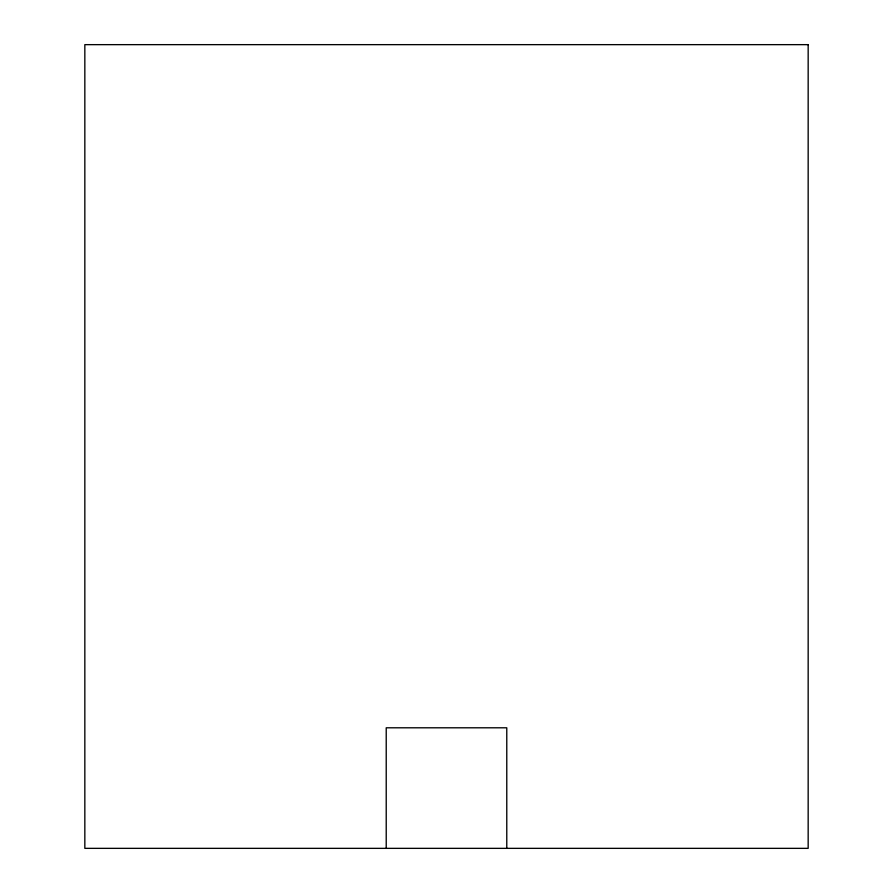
<?xml version="1.0" encoding="UTF-8"?>
<svg xmlns="http://www.w3.org/2000/svg" width="893" height="893" viewBox="0 0 893 893"><rect width="100%" height="100%" fill="white"/><g stroke="black" fill="none" stroke-linecap="round" stroke-linejoin="round"><path stroke-width="1.34" d="M506.777 848.35L506.777 727.795L386.222 727.795L386.222 848.35M808.165 44.65L84.835 44.65L84.835 848.35L808.165 848.35L808.165 44.65"/></g></svg>
